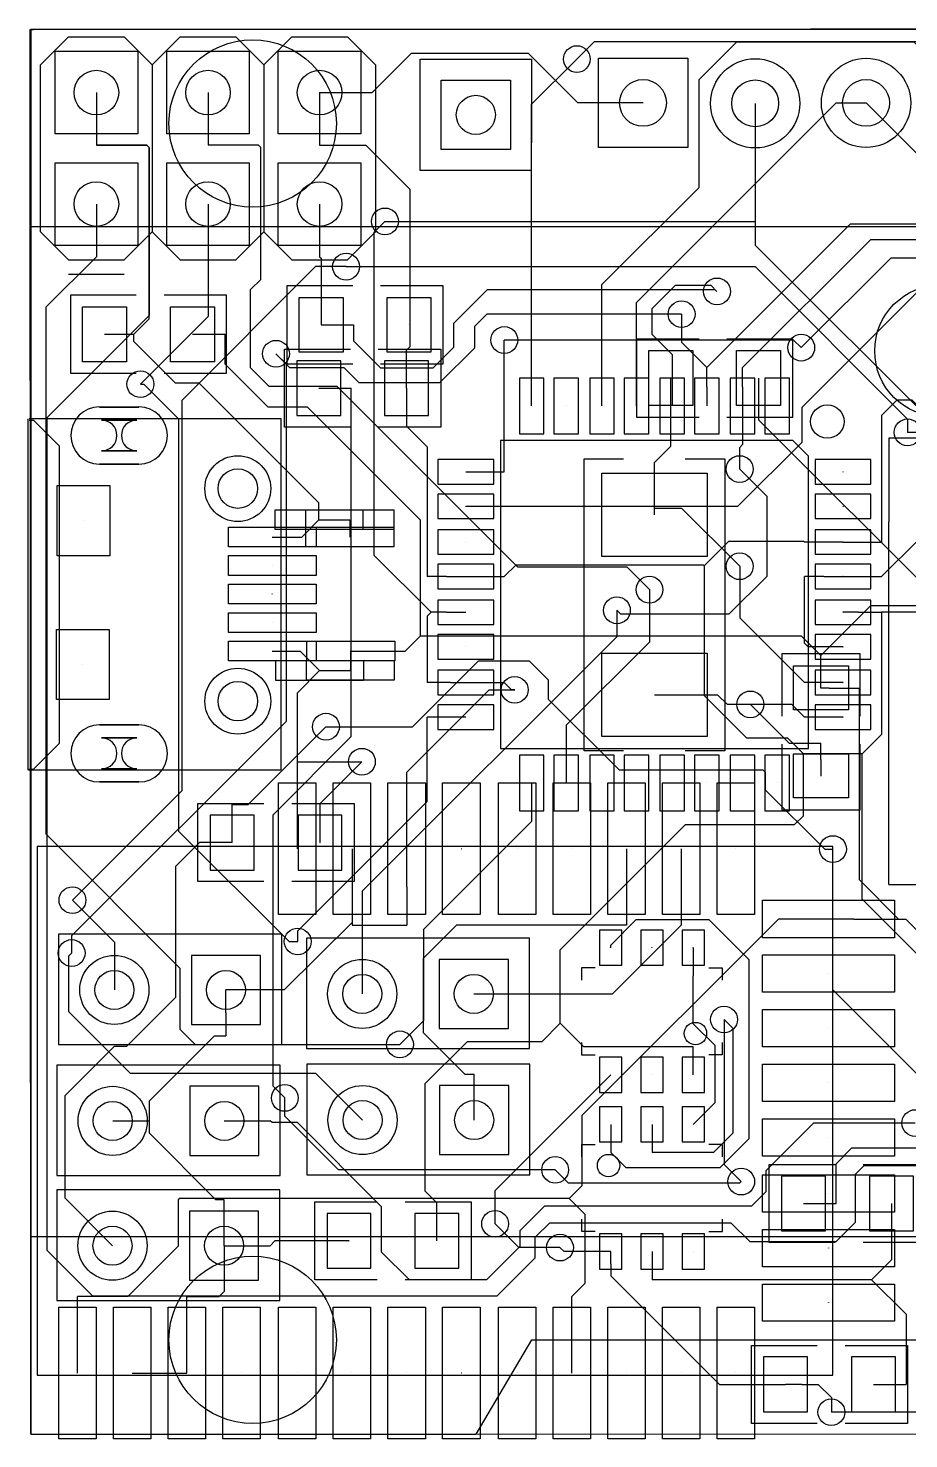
# Model space of a CAD drawing. Header units: millimetres. Extents: x 12.9 to 49.7, y -45.1 to -13.
# Drawn here: x 12.93 to 32.97, y -45.14 to -13.01 of the extents above; entities that cross this region are included whole.
import ezdxf

# ---------------------------------------------------------------- set-up
doc = ezdxf.new("R2010")
doc.units = ezdxf.units.MM

msp = doc.modelspace()

# ---------------------------------------------------------------- linework, layer by layer
for points in [[(12.987, -13.038), (48.478, -13.012), (48.496, -45.037), (12.984, -45.029), (12.972, -13.045), (13.038, -13.053)], [(12.984, -13.032), (48.484, -13.032)], [(12.984, -13.032), (12.984, -45.032)], [(13.208, -13.843), (13.843, -13.208)], [(13.843, -13.208), (15.113, -13.208)], [(15.113, -13.208), (15.748, -13.843)], [(15.748, -13.843), (16.383, -13.208)], [(16.383, -13.208), (17.653, -13.208)], [(17.653, -13.208), (18.288, -13.843)], [(18.288, -13.843), (18.923, -13.208)], [(18.923, -13.208), (20.193, -13.208)], [(20.193, -13.208), (20.828, -13.843)], [(45.778, -39.489), (46.987, -38.28), (46.987, -16.957), (43.35, -13.322), (25.806, -13.322), (25.413, -13.716)], [(25.984, -20.739), (25.984, -18.847), (28.194, -16.637), (28.194, -14.183), (29.058, -13.322), (33.086, -13.322), (34.493, -14.729)], [(25.644, -14.714), (25.433, -14.714), (24.31, -13.592), (21.643, -13.592), (20.757, -14.478)], [(24.384, -16.256), (21.844, -16.256), (21.844, -13.716), (24.384, -13.716), (24.384, -15.621)], [(24.384, -21.615), (24.384, -14.745), (25.413, -13.716)], [(13.208, -17.653), (13.208, -13.843)], [(15.748, -13.843), (15.748, -17.653)], [(18.288, -13.843), (18.288, -17.653)], [(20.828, -13.843), (20.828, -17.653)], [(14.478, -14.478), (14.478, -15.677)], [(14.478, -14.478), (14.478, -15.677)], [(17.018, -14.478), (17.018, -15.677)], [(19.558, -14.478), (19.558, -15.677)], [(19.558, -14.478), (20.757, -14.478)], [(26.919, -14.714), (25.644, -14.714)], [(26.772, -20.739), (26.772, -19.261), (31.318, -14.714), (31.996, -14.714)], [(29.472, -14.724), (29.472, -17.412)], [(41.29, -22.926), (39.413, -21.049), (39.413, -18.349), (39.357, -18.293), (35.575, -18.293), (31.996, -14.714)], [(28.372, -20.739), (31.638, -17.47), (33.861, -17.47), (34.089, -17.242), (34.29, -17.242), (36.546, -14.986)], [(29.185, -20.739), (32.103, -17.821), (34.006, -17.821), (34.234, -17.59), (36.165, -17.59), (37.529, -17.59), (39.561, -14.859)], [(14.478, -15.677), (15.624, -15.677), (15.677, -15.728), (15.677, -19.558), (13.348, -21.885), (13.348, -40.841), (14.392, -41.885), (23.597, -41.885), (24.465, -41.016), (24.465, -40.549), (24.795, -40.218), (28.918, -40.218), (29.347, -40.645), (31.313, -40.645), (31.758, -40.203), (31.758, -39.111), (31.956, -38.913), (33.264, -38.913)], [(15.326, -19.982), (15.677, -19.634), (15.677, -15.728), (15.624, -15.677), (14.478, -15.677)], [(27.066, -25.799), (26.556, -25.286), (24.069, -25.286), (19.954, -21.171), (18.41, -21.171), (17.988, -20.747), (17.988, -18.961), (18.217, -18.732), (18.217, -15.728), (18.164, -15.677), (17.018, -15.677)], [(19.558, -15.677), (20.607, -15.677), (21.61, -16.68), (21.61, -20.272), (21.539, -20.343)], [(24.384, -16.256), (24.384, -15.621)], [(14.478, -17.018), (14.478, -18.217)], [(17.018, -17.018), (17.018, -19.578), (15.479, -21.12)], [(19.558, -17.018), (19.558, -18.217)], [(12.984, -17.532), (48.484, -17.532)], [(13.208, -17.653), (13.843, -18.288)], [(15.113, -18.288), (15.748, -17.653)], [(15.748, -17.653), (16.383, -18.288)], [(17.653, -18.288), (18.288, -17.653)], [(18.288, -17.653), (18.923, -18.288)], [(20.193, -18.288), (20.828, -17.653)], [(21.046, -17.412), (20.792, -17.668), (20.792, -25.011), (22.095, -26.314)], [(21.046, -17.412), (29.472, -17.412)], [(29.472, -17.412), (29.472, -17.95), (33.782, -22.261), (33.782, -22.576)], [(14.478, -18.217), (13.327, -19.368), (13.327, -31.361), (16.38, -34.417), (16.38, -35.809), (16.726, -36.154), (21.387, -36.154)], [(13.843, -18.288), (15.113, -18.288)], [(16.383, -18.288), (17.653, -18.288)], [(18.923, -18.288), (20.193, -18.288)], [(19.558, -18.217), (19.591, -18.25), (19.591, -19.769)], [(30.521, -20.287), (32.568, -18.24), (34.077, -18.24), (34.226, -18.09), (41.653, -18.09), (46.093, -22.53), (46.093, -27.381), (45.41, -28.064)], [(15.113, -18.618), (13.843, -18.618)], [(20.16, -18.443), (19.464, -18.443), (16.419, -21.488), (16.419, -30.383), (13.932, -32.87)], [(20.16, -18.443), (29.472, -18.443), (32.941, -21.913), (32.941, -22.217)], [(23.762, -23.901), (29.08, -23.901), (30.541, -22.441), (30.541, -21.643), (33.495, -18.689), (38.654, -18.689), (38.778, -18.565)], [(20.312, -18.88), (18.814, -18.88), (18.814, -20.658), (20.312, -20.658)], [(22.37, -18.88), (20.947, -18.88)], [(22.37, -20.658), (22.37, -18.88)], [(28.603, -19.007), (28.471, -18.875), (27.65, -18.875), (27.122, -19.403), (27.122, -19.982), (27.584, -20.444), (27.584, -21.615)], [(15.385, -19.093), (13.886, -19.093), (13.886, -20.871), (15.385, -20.871)], [(17.442, -19.093), (16.02, -19.093)], [(17.442, -20.871), (17.442, -19.093)], [(20.333, -19.769), (20.333, -20.132), (20.947, -20.744), (22.144, -20.744), (22.614, -20.277), (22.614, -19.726), (23.378, -18.961), (28.557, -18.961), (28.603, -19.007)], [(41.003, -19.129), (39.837, -20.345), (38.067, -20.345), (36.264, -20.345), (35.364, -19.446), (35.039, -19.446), (34.453, -20.036), (34.453, -21.275), (34.008, -21.72), (33.274, -21.72), (33.043, -21.486), (32.695, -21.486), (32.347, -21.834), (32.347, -24.714)], [(27.798, -19.525), (23.363, -19.525), (23.086, -19.804), (23.086, -20.297), (22.289, -21.092), (20.462, -21.092), (20.114, -20.744), (18.882, -20.744), (18.565, -20.427)], [(27.798, -19.525), (27.798, -20.163), (28.372, -20.739)], [(19.591, -19.769), (20.333, -19.769)], [(14.663, -19.982), (15.326, -19.982)], [(19.543, -24.206), (19.543, -23.825), (16.817, -21.1), (16.281, -21.1), (15.326, -20.145), (15.326, -19.982)], [(16.665, -19.982), (17.407, -19.982)], [(21.857, -26.848), (21.857, -24.214), (19.286, -21.641), (18.39, -21.641), (17.407, -20.66), (17.407, -19.982)], [(23.762, -23.114), (23.762, -20.114)], [(30.521, -20.287), (30.345, -20.114), (23.762, -20.114)], [(28.194, -20.091), (26.772, -20.091)], [(26.772, -20.091), (26.772, -21.869)], [(28.829, -21.869), (30.328, -21.869), (30.328, -20.091), (28.829, -20.091)], [(18.565, -20.427), (18.796, -20.658), (18.796, -28.804), (13.914, -33.685), (13.914, -34.074)], [(20.259, -22.098), (18.76, -22.098), (18.76, -20.32), (20.259, -20.32)], [(20.894, -20.32), (22.316, -20.32)], [(21.539, -21.209), (21.539, -20.343)], [(22.316, -20.32), (22.316, -22.098)], [(16.02, -20.871), (17.442, -20.871)], [(20.947, -20.658), (22.37, -20.658)], [(25.984, -21.615), (25.984, -20.739)], [(26.772, -21.615), (26.772, -20.739)], [(28.372, -21.176), (28.372, -20.739)], [(29.185, -21.176), (29.185, -20.739)], [(15.479, -21.12), (15.56, -21.12), (16.35, -21.91), (16.35, -31.3), (18.862, -33.812), (19.06, -33.812)], [(27.178, -22.903), (27.551, -22.53), (27.551, -20.98)], [(28.372, -21.176), (28.372, -21.615)], [(29.185, -21.176), (29.185, -21.615)], [(29.55, -20.98), (29.55, -21.93), (33.782, -26.162)], [(18.766, -37.374), (18.499, -37.107), (18.499, -30.924), (20.279, -29.141), (20.279, -21.209)], [(19.538, -21.209), (20.279, -21.209)], [(21.539, -21.209), (21.539, -22.075)], [(29.185, -21.615), (29.185, -22.492)], [(12.926, -29.908), (12.926, -21.908)], [(18.686, -21.908), (12.946, -21.908)], [(12.946, -21.938), (13.046, -21.938), (13.636, -22.528)], [(18.686, -29.908), (18.686, -21.908)], [(22.316, -22.098), (20.894, -22.098)], [(21.539, -22.075), (22.009, -22.545), (22.009, -25.502)], [(26.772, -21.869), (28.194, -21.869)], [(32.512, -32.512), (35.052, -32.512), (35.052, -22.352), (32.512, -22.352), (32.512, -24.257)], [(39.152, -22.639), (39.152, -23.144), (38.23, -24.067), (36.347, -24.067), (34.498, -22.217), (32.941, -22.217)], [(13.636, -29.298), (13.636, -22.528)], [(29.119, -23.053), (29.119, -22.558), (29.185, -22.492)], [(22.885, -23.114), (23.762, -23.114)], [(26.478, -29.469), (25.578, -29.469), (25.578, -22.819), (26.478, -22.819)], [(29.119, -23.053), (29.738, -23.673), (29.738, -25.497), (28.872, -26.36), (26.416, -26.36), (26.325, -26.269)], [(27.178, -23.945), (27.178, -22.903)], [(27.878, -22.819), (28.778, -22.819), (28.778, -29.469), (27.878, -29.469)], [(22.885, -23.901), (23.762, -23.901)], [(27.178, -24.094), (27.178, -23.945)], [(27.178, -23.945), (27.798, -23.945), (29.119, -25.265)], [(18.481, -24.6), (19.152, -24.6), (19.543, -24.206)], [(19.543, -24.206), (20.244, -24.206)], [(20.244, -24.206), (20.244, -24.6)], [(32.512, -32.512), (32.512, -24.257)], [(30.594, -24.714), (30.582, -24.704), (28.862, -24.704), (28.311, -25.255)], [(31.471, -24.714), (30.594, -24.714)], [(31.471, -24.714), (32.347, -24.714)], [(32.347, -25.502), (33.183, -24.668), (33.782, -24.668)], [(23.762, -25.502), (24.031, -25.235), (28.291, -25.235), (28.311, -25.255)], [(28.311, -25.255), (28.311, -28.212), (29.276, -29.177), (30.206, -29.177), (30.569, -29.54)], [(29.119, -25.265), (29.119, -26.439), (30.594, -27.915)], [(22.446, -25.502), (22.009, -25.502)], [(22.446, -25.502), (22.885, -25.502)], [(22.885, -25.502), (23.762, -25.502)], [(31.031, -25.502), (30.594, -25.502)], [(30.681, -27.102), (30.594, -27.015), (30.594, -25.502)], [(31.031, -25.502), (31.471, -25.502)], [(31.471, -25.502), (32.347, -25.502)], [(27.066, -25.799), (27.066, -26.993), (25.171, -28.887), (25.171, -30.201)], [(26.325, -26.269), (26.325, -26.876), (20.528, -32.669), (20.528, -35.006)], [(22.095, -26.314), (22.009, -26.401), (22.009, -27.915)], [(22.446, -26.314), (22.095, -26.314)], [(22.446, -26.314), (22.885, -26.314)], [(30.97, -27.297), (32.106, -26.162), (33.782, -26.162)], [(31.821, -26.314), (31.471, -26.314)], [(31.821, -26.314), (32.347, -26.314)], [(32.347, -26.314), (32.347, -29.096), (31.905, -29.54)], [(33.782, -26.314), (32.347, -26.314)], [(21.509, -27.196), (21.857, -26.848)], [(21.857, -26.848), (30.521, -26.848), (30.97, -27.297)], [(18.481, -27.198), (19.116, -27.198), (19.558, -27.64)], [(20.256, -27.635), (20.267, -27.625), (20.267, -27.196)], [(20.267, -27.196), (21.509, -27.196)], [(31.859, -27.259), (30.081, -27.259)], [(30.081, -27.259), (30.081, -28.682)], [(31.471, -27.102), (30.681, -27.102)], [(30.97, -28.039), (30.97, -27.297)], [(31.859, -28.682), (31.859, -27.259)], [(19.703, -28.92), (21.674, -28.92), (23.178, -27.417), (24.326, -27.417), (24.762, -27.856), (24.762, -28.296), (26.375, -29.906), (29.649, -29.906), (29.7, -29.959), (29.7, -30.356), (31.054, -31.707), (31.242, -31.707)], [(19.053, -29.718), (19.053, -28.148), (19.558, -27.64)], [(19.558, -27.64), (20.251, -27.64), (20.256, -27.635)], [(22.535, -27.915), (22.009, -27.915)], [(22.535, -27.915), (22.885, -27.915)], [(22.885, -27.915), (23.762, -27.915)], [(23.998, -28.08), (23.927, -28.08), (23.762, -27.915)], [(31.471, -27.915), (30.594, -27.915)], [(21.542, -29.959), (23.419, -28.08), (23.998, -28.08)], [(27.178, -28.194), (28.618, -28.194)], [(29.362, -28.412), (28.839, -28.412), (28.618, -28.194)], [(31.156, -28.039), (30.97, -28.039)], [(31.156, -28.039), (31.836, -28.039)], [(31.836, -28.039), (31.836, -32.403), (32.736, -33.302)], [(30.594, -28.702), (30.305, -28.412), (29.362, -28.412)], [(29.362, -28.412), (30.244, -29.296), (30.97, -29.296)], [(19.06, -33.812), (19.06, -33.571), (22.009, -30.625), (22.009, -28.702)], [(22.885, -28.702), (22.009, -28.702)], [(31.471, -28.702), (30.594, -28.702)], [(17.567, -30.693), (17.93, -30.693), (19.703, -28.92)], [(12.926, -29.888), (13.046, -29.888), (13.636, -29.298)], [(25.037, -35.674), (25.037, -33.998), (27.887, -31.148), (30.366, -31.148), (30.569, -30.947), (30.569, -29.54)], [(30.081, -29.317), (30.081, -30.815), (31.859, -30.815), (31.859, -29.317)], [(31.905, -29.54), (30.569, -29.54)], [(30.97, -29.667), (30.97, -29.296)], [(33.299, -34.239), (31.905, -32.845), (31.905, -29.54)], [(19.053, -29.718), (20.521, -29.718)], [(19.053, -29.959), (19.053, -29.718)], [(19.568, -31.559), (19.568, -30.671), (20.521, -29.718)], [(30.97, -29.667), (30.97, -30.038)], [(18.676, -29.908), (12.936, -29.908)], [(19.053, -31.702), (19.053, -29.959)], [(21.542, -31.702), (21.542, -29.959)], [(24.384, -30.201), (24.384, -31.077)], [(18.288, -32.448), (16.789, -32.448), (16.789, -30.671), (18.288, -30.671)], [(17.567, -31.559), (17.567, -30.693)], [(18.923, -30.671), (20.345, -30.671)], [(20.345, -30.671), (20.345, -32.448)], [(24.384, -31.077), (21.923, -33.541), (21.923, -35.621), (21.387, -36.154)], [(31.242, -31.648), (13.132, -31.648)], [(13.132, -31.648), (13.132, -43.688)], [(16.825, -31.559), (16.281, -32.103), (16.281, -35.085), (15.166, -36.2), (14.882, -36.2), (13.757, -37.323), (13.757, -39.652), (14.844, -40.739)], [(17.567, -31.559), (16.825, -31.559)], [(20.297, -31.702), (20.297, -32.57)], [(21.542, -32.57), (21.542, -31.702)], [(26.546, -31.702), (26.546, -33.442)], [(27.79, -31.702), (27.79, -33.442)], [(31.242, -43.688), (31.242, -31.648)], [(33.36, -37.033), (31.242, -34.915), (31.242, -31.707)], [(20.345, -32.448), (18.923, -32.448)], [(20.297, -32.57), (20.297, -33.376)], [(21.542, -32.57), (21.542, -33.442)], [(13.932, -32.87), (14.887, -33.825), (14.887, -34.915)], [(20.297, -33.376), (18.755, -34.915), (17.427, -34.915)], [(20.297, -33.376), (20.297, -33.442)], [(31.143, -33.302), (30.005, -33.302), (25.527, -37.777), (25.527, -39.375), (25.235, -39.667)], [(26.185, -33.955), (26.185, -33.894), (26.767, -33.312), (28.42, -33.312), (29.324, -34.219), (29.324, -38.308), (28.666, -38.966), (26.535, -38.966), (26.187, -38.618)], [(31.714, -33.302), (31.143, -33.302)], [(31.714, -33.302), (32.736, -33.302)], [(32.736, -33.302), (32.901, -33.302), (38.933, -39.332)], [(20.297, -33.442), (21.542, -33.442)], [(26.546, -33.442), (22.672, -33.442), (21.913, -34.201), (21.913, -35.883), (22.863, -36.833), (23.076, -36.833)], [(24.115, -35.006), (26.226, -35.006), (27.79, -33.442)], [(28.062, -33.955), (28.062, -34.595)], [(13.914, -34.074), (13.84, -34.145), (13.84, -35.405), (15.248, -36.81), (19.467, -36.81), (20.536, -37.879)], [(25.827, -34.409), (25.522, -34.409)], [(25.522, -34.409), (25.522, -34.689)], [(28.064, -37.978), (28.56, -37.48), (28.56, -36.182), (28.062, -35.684), (28.062, -34.595)], [(28.418, -34.409), (28.722, -34.409)], [(28.722, -34.409), (28.722, -34.689)], [(17.427, -35.438), (17.427, -34.915)], [(23.068, -35.006), (24.115, -35.006)], [(17.427, -35.438), (17.427, -35.961)], [(28.763, -35.588), (28.964, -35.789), (28.964, -38.179), (28.524, -38.618), (27.127, -38.618)], [(28.763, -35.588), (28.763, -38.887), (29.154, -39.279)], [(15.685, -37.897), (15.685, -37.442), (17.165, -35.961), (17.427, -35.961)], [(25.037, -35.674), (24.618, -36.093), (22.918, -36.093), (21.956, -37.054), (21.956, -39.492), (22.228, -39.764)], [(28.062, -36.208), (25.57, -36.208), (25.037, -35.674)], [(25.522, -36.111), (25.522, -36.391)], [(28.062, -36.85), (28.062, -36.208)], [(28.722, -36.111), (28.722, -36.391)], [(25.522, -36.391), (25.827, -36.391)], [(28.722, -36.391), (28.418, -36.391)], [(23.076, -37.879), (23.076, -36.833)], [(23.553, -40.241), (23.553, -39.482), (26.185, -36.85)], [(24.92, -39.012), (19.99, -39.012), (18.766, -37.788), (18.766, -37.374)], [(14.849, -37.897), (15.685, -37.897)], [(17.384, -39.693), (17.198, -39.693), (15.685, -38.179), (15.685, -37.897)], [(17.389, -37.897), (18.435, -37.897)], [(33.117, -37.948), (30.8, -37.948), (29.718, -39.032), (29.718, -39.512), (29.388, -39.842), (24.679, -39.842), (24.117, -40.404), (24.117, -40.757), (23.355, -41.516), (21.603, -41.516), (20.968, -40.884), (20.968, -39.853), (19.055, -37.937), (18.476, -37.937), (18.435, -37.897)], [(26.187, -37.978), (26.187, -38.618)], [(27.127, -37.978), (27.127, -38.618)], [(25.524, -38.712), (25.524, -38.433)], [(25.524, -38.433), (25.829, -38.433)], [(28.725, -38.433), (28.42, -38.433)], [(28.725, -38.712), (28.725, -38.433)], [(31.313, -39.779), (31.313, -38.872), (31.671, -38.514), (34.798, -38.514)], [(29.154, -39.279), (29.116, -39.317), (25.225, -39.317), (24.92, -39.012)], [(31.293, -40.668), (29.794, -40.668), (29.794, -38.89), (31.293, -38.89)], [(31.928, -38.89), (33.35, -38.89)], [(25.235, -39.667), (16.365, -39.667), (16.337, -39.693), (16.337, -40.754), (15.194, -41.897), (14.049, -41.897)], [(17.384, -40.739), (17.384, -39.693)], [(19.449, -41.519), (19.449, -39.741)], [(19.449, -39.741), (20.871, -39.741)], [(21.506, -39.741), (23.005, -39.741), (23.005, -41.519), (21.506, -41.519)], [(22.228, -40.63), (22.228, -39.764)], [(25.235, -39.667), (25.593, -40.023), (25.593, -41.603), (25.298, -41.897)], [(30.571, -39.779), (31.313, -39.779)], [(32.573, -39.779), (32.573, -41.064), (32.123, -41.514)], [(25.524, -40.414), (25.524, -40.135)], [(28.725, -40.414), (28.725, -40.135)], [(25.029, -40.782), (24.092, -40.782), (23.553, -40.241)], [(25.829, -40.414), (25.524, -40.414)], [(28.42, -40.414), (28.725, -40.414)], [(12.984, -40.532), (48.484, -40.532)], [(17.384, -40.739), (18.43, -40.739)], [(17.384, -40.739), (17.384, -41.786)], [(20.229, -40.63), (18.539, -40.63), (18.43, -40.739)], [(26.187, -40.874), (25.121, -40.874), (25.029, -40.782)], [(33.35, -40.668), (31.928, -40.668)], [(26.187, -41.151), (26.187, -40.874)], [(27.127, -40.874), (27.127, -41.514)], [(26.187, -41.151), (26.187, -41.427)], [(26.187, -41.427), (28.659, -43.899), (30.162, -43.899)], [(20.871, -41.519), (19.449, -41.519)], [(32.123, -41.514), (27.127, -41.514)], [(32.123, -41.514), (32.906, -42.299), (32.906, -43.899)], [(14.049, -43.64), (14.049, -41.897)], [(16.538, -41.897), (17.272, -41.897), (17.384, -41.786)], [(16.538, -43.64), (16.538, -41.897)], [(25.298, -43.64), (25.298, -41.897)], [(24.384, -42.882), (23.114, -45.032)], [(24.384, -42.882), (37.084, -42.882)], [(30.884, -44.788), (29.385, -44.788), (29.385, -43.01), (30.884, -43.01)], [(31.519, -43.01), (32.941, -43.01)], [(32.941, -43.01), (32.941, -44.788)], [(13.132, -43.688), (31.242, -43.688)], [(15.293, -43.64), (16.538, -43.64)], [(37.064, -43.495), (36.03, -44.531), (31.206, -44.531)], [(30.533, -43.899), (30.162, -43.899)], [(30.533, -43.899), (30.904, -43.899)], [(30.904, -43.899), (31.206, -44.199), (31.206, -44.531)], [(32.164, -43.899), (32.906, -43.899)], [(32.941, -44.788), (31.519, -44.788)], [(12.984, -45.032), (23.114, -45.032)]]:
    msp.add_lwpolyline(points)
for points in [[(13.538, -13.538), (15.418, -13.538), (15.418, -15.418), (13.538, -15.418)], [(16.078, -13.538), (17.958, -13.538), (17.958, -15.418), (16.078, -15.418)], [(18.618, -13.538), (20.498, -13.538), (20.498, -15.418), (18.618, -15.418)], [(25.904, -13.698), (27.936, -13.698), (27.936, -15.73), (25.904, -15.73)], [(23.901, -14.199), (23.901, -15.773), (22.327, -15.773), (22.327, -14.199)], [(13.538, -16.078), (15.418, -16.078), (15.418, -17.958), (13.538, -17.958)], [(16.078, -16.078), (17.958, -16.078), (17.958, -17.958), (16.078, -17.958)], [(18.618, -16.078), (20.498, -16.078), (20.498, -17.958), (18.618, -17.958)], [(20.092, -20.394), (19.092, -20.394), (19.092, -19.144), (20.092, -19.144)], [(22.092, -20.394), (21.092, -20.394), (21.092, -19.144), (22.092, -19.144)], [(15.164, -20.607), (14.164, -20.607), (14.164, -19.357), (15.164, -19.357)], [(17.164, -20.607), (16.164, -20.607), (16.164, -19.357), (17.164, -19.357)], [(27.05, -20.355), (28.05, -20.355), (28.05, -21.605), (27.05, -21.605)], [(29.05, -20.355), (30.05, -20.355), (30.05, -21.605), (29.05, -21.605)], [(20.038, -20.584), (19.038, -20.584), (19.038, -21.834), (20.038, -21.834)], [(22.038, -20.584), (21.038, -20.584), (21.038, -21.834), (22.038, -21.834)], [(24.663, -20.98), (24.105, -20.98), (24.105, -22.25), (24.663, -22.25)], [(25.451, -20.98), (24.892, -20.98), (24.892, -22.25), (25.451, -22.25)], [(26.264, -20.98), (25.705, -20.98), (25.705, -22.25), (26.264, -22.25)], [(27.051, -20.98), (26.492, -20.98), (26.492, -22.25), (27.051, -22.25)], [(27.864, -20.98), (27.305, -20.98), (27.305, -22.25), (27.864, -22.25)], [(28.651, -20.98), (28.092, -20.98), (28.092, -22.25), (28.651, -22.25)], [(29.464, -20.98), (28.905, -20.98), (28.905, -22.25), (29.464, -22.25)], [(30.251, -20.98), (29.693, -20.98), (29.693, -22.25), (30.251, -22.25)], [(14.546, -21.639), (15.446, -21.639)], [(15.396, -21.938), (14.596, -21.938)], [(30.683, -22.758), (30.328, -22.403), (23.673, -22.403), (23.673, -29.413), (30.683, -29.413), (30.683, -22.758)], [(15.396, -22.639), (14.596, -22.639)], [(14.546, -22.938), (15.446, -22.938)], [(23.52, -22.835), (22.25, -22.835), (22.25, -23.393), (23.52, -23.393)], [(32.106, -22.835), (30.836, -22.835), (30.836, -23.393), (32.106, -23.393)], [(14.785, -23.425), (14.785, -25.025), (13.585, -25.025), (13.585, -23.425)], [(28.378, -25.044), (25.978, -25.044), (25.978, -23.144), (28.378, -23.144)], [(23.52, -23.622), (22.25, -23.622), (22.25, -24.181), (23.52, -24.181)], [(32.106, -23.622), (30.836, -23.622), (30.836, -24.181), (32.106, -24.181)], [(20.543, -24.431), (18.543, -24.431), (18.543, -23.981), (20.543, -23.981)], [(21.244, -24.431), (19.244, -24.431), (19.244, -23.981), (21.244, -23.981)], [(19.481, -24.823), (17.481, -24.823), (17.481, -24.373), (19.481, -24.373)], [(21.244, -24.825), (19.244, -24.825), (19.244, -24.375), (21.244, -24.375)], [(23.52, -24.435), (22.25, -24.435), (22.25, -24.994), (23.52, -24.994)], [(32.106, -24.435), (30.836, -24.435), (30.836, -24.994), (32.106, -24.994)], [(19.481, -25.473), (17.481, -25.473), (17.481, -25.023), (19.481, -25.023)], [(23.52, -25.222), (22.25, -25.222), (22.25, -25.781), (23.52, -25.781)], [(32.106, -25.222), (30.836, -25.222), (30.836, -25.781), (32.106, -25.781)], [(19.481, -26.123), (17.481, -26.123), (17.481, -25.673), (19.481, -25.673)], [(19.481, -26.773), (17.481, -26.773), (17.481, -26.323), (19.481, -26.323)], [(23.52, -26.035), (22.25, -26.035), (22.25, -26.594), (23.52, -26.594)], [(32.106, -26.035), (30.836, -26.035), (30.836, -26.594), (32.106, -26.594)], [(14.769, -26.704), (14.769, -28.304), (13.569, -28.304), (13.569, -26.704)], [(19.481, -27.423), (17.481, -27.423), (17.481, -26.973), (19.481, -26.973)], [(21.267, -27.421), (19.267, -27.421), (19.267, -26.971), (21.267, -26.971)], [(23.52, -26.822), (22.25, -26.822), (22.25, -27.381), (23.52, -27.381)], [(32.106, -26.822), (30.836, -26.822), (30.836, -27.381), (32.106, -27.381)], [(28.378, -29.144), (25.978, -29.144), (25.978, -27.244), (28.378, -27.244)], [(20.558, -27.865), (18.558, -27.865), (18.558, -27.415), (20.558, -27.415)], [(21.256, -27.86), (19.257, -27.86), (19.257, -27.41), (21.256, -27.41)], [(31.595, -27.537), (31.595, -28.537), (30.345, -28.537), (30.345, -27.537)], [(23.52, -27.635), (22.25, -27.635), (22.25, -28.194), (23.52, -28.194)], [(32.106, -27.635), (30.836, -27.635), (30.836, -28.194), (32.106, -28.194)], [(23.52, -28.423), (22.25, -28.423), (22.25, -28.981), (23.52, -28.981)], [(32.106, -28.423), (30.836, -28.423), (30.836, -28.981), (32.106, -28.981)], [(14.546, -28.878), (15.446, -28.878)], [(15.396, -29.177), (14.596, -29.177)], [(31.595, -29.537), (31.595, -30.537), (30.345, -30.537), (30.345, -29.537)], [(24.663, -29.566), (24.105, -29.566), (24.105, -30.836), (24.663, -30.836)], [(25.451, -29.566), (24.892, -29.566), (24.892, -30.836), (25.451, -30.836)], [(26.264, -29.566), (25.705, -29.566), (25.705, -30.836), (26.264, -30.836)], [(27.051, -29.566), (26.492, -29.566), (26.492, -30.836), (27.051, -30.836)], [(27.864, -29.566), (27.305, -29.566), (27.305, -30.836), (27.864, -30.836)], [(28.651, -29.566), (28.092, -29.566), (28.092, -30.836), (28.651, -30.836)], [(29.464, -29.566), (28.905, -29.566), (28.905, -30.836), (29.464, -30.836)], [(30.251, -29.566), (29.693, -29.566), (29.693, -30.836), (30.251, -30.836)], [(14.546, -30.177), (15.446, -30.177)], [(15.396, -29.878), (14.596, -29.878)], [(18.625, -33.199), (18.625, -30.199), (19.475, -30.199), (19.475, -33.199)], [(19.869, -33.199), (19.869, -30.199), (20.72, -30.199), (20.72, -33.199)], [(21.114, -33.199), (21.114, -30.199), (21.965, -30.199), (21.965, -33.199)], [(22.358, -33.199), (22.358, -30.199), (23.209, -30.199), (23.209, -33.199)], [(23.628, -33.199), (23.628, -30.199), (24.479, -30.199), (24.479, -33.199)], [(24.873, -33.199), (24.873, -30.199), (25.724, -30.199), (25.724, -33.199)], [(26.118, -33.199), (26.118, -30.199), (26.968, -30.199), (26.968, -33.199)], [(27.362, -33.199), (27.362, -30.199), (28.213, -30.199), (28.213, -33.199)], [(28.607, -33.199), (28.607, -30.199), (29.458, -30.199), (29.458, -33.199)], [(18.067, -30.934), (17.067, -30.934), (17.067, -32.185), (18.067, -32.185)], [(20.067, -30.934), (19.067, -30.934), (19.067, -32.185), (20.067, -32.185)], [(32.64, -33.725), (29.641, -33.725), (29.641, -32.874), (32.64, -32.874)], [(13.617, -33.645), (13.617, -36.159), (18.697, -36.159), (18.697, -33.645), (13.617, -33.645)], [(26.438, -34.352), (26.438, -33.552), (25.927, -33.552), (25.927, -34.352)], [(27.377, -34.352), (27.377, -33.552), (26.867, -33.552), (26.867, -34.352)], [(28.317, -34.352), (28.317, -33.552), (27.807, -33.552), (27.807, -34.352)], [(19.258, -33.736), (19.258, -36.251), (24.338, -36.251), (24.338, -33.736), (19.258, -33.736)], [(16.64, -34.127), (16.64, -35.702), (18.214, -35.702), (18.214, -34.127)], [(22.281, -34.219), (22.281, -35.794), (23.856, -35.794), (23.856, -34.219)], [(32.64, -34.969), (29.641, -34.969), (29.641, -34.119), (32.64, -34.119)], [(32.64, -36.214), (29.641, -36.214), (29.641, -35.363), (32.64, -35.363)], [(19.266, -36.609), (19.266, -39.124), (24.346, -39.124), (24.346, -36.609), (19.266, -36.609)], [(26.438, -37.248), (26.438, -36.448), (25.927, -36.448), (25.927, -37.248)], [(27.377, -37.248), (27.377, -36.448), (26.867, -36.448), (26.867, -37.248)], [(28.317, -37.248), (28.317, -36.448), (27.807, -36.448), (27.807, -37.248)], [(32.64, -37.459), (29.641, -37.459), (29.641, -36.608), (32.64, -36.608)], [(13.579, -36.627), (13.579, -39.141), (18.659, -39.141), (18.659, -36.627), (13.579, -36.627)], [(16.601, -37.109), (16.601, -38.684), (18.176, -38.684), (18.176, -37.109)], [(22.289, -37.092), (22.289, -38.666), (23.863, -38.666), (23.863, -37.092)], [(25.93, -37.575), (25.93, -38.376), (26.44, -38.376), (26.44, -37.575)], [(26.869, -37.575), (26.869, -38.376), (27.38, -38.376), (27.38, -37.575)], [(27.809, -37.575), (27.809, -38.376), (28.32, -38.376), (28.32, -37.575)], [(32.64, -38.703), (29.641, -38.703), (29.641, -37.852), (32.64, -37.852)], [(32.64, -39.973), (29.641, -39.973), (29.641, -39.122), (32.64, -39.122)], [(31.072, -39.154), (30.072, -39.154), (30.072, -40.404), (31.072, -40.404)], [(33.072, -39.154), (32.072, -39.154), (32.072, -40.404), (33.072, -40.404)], [(13.574, -39.469), (13.574, -41.984), (18.654, -41.984), (18.654, -39.469), (13.574, -39.469)], [(16.596, -39.952), (16.596, -41.526), (18.171, -41.526), (18.171, -39.952)], [(19.727, -41.255), (20.727, -41.255), (20.727, -40.005), (19.727, -40.005)], [(21.727, -41.255), (22.727, -41.255), (22.727, -40.005), (21.727, -40.005)], [(25.93, -40.471), (25.93, -41.271), (26.44, -41.271), (26.44, -40.471)], [(26.869, -40.471), (26.869, -41.271), (27.38, -41.271), (27.38, -40.471)], [(27.809, -40.471), (27.809, -41.271), (28.32, -41.271), (28.32, -40.471)], [(32.64, -41.218), (29.641, -41.218), (29.641, -40.367), (32.64, -40.367)], [(32.64, -42.462), (29.641, -42.462), (29.641, -41.612), (32.64, -41.612)], [(13.621, -45.137), (13.621, -42.137), (14.472, -42.137), (14.472, -45.137)], [(14.865, -45.137), (14.865, -42.137), (15.716, -42.137), (15.716, -45.137)], [(16.11, -45.137), (16.11, -42.137), (16.961, -42.137), (16.961, -45.137)], [(17.355, -45.137), (17.355, -42.137), (18.205, -42.137), (18.205, -45.137)], [(18.625, -45.137), (18.625, -42.137), (19.475, -42.137), (19.475, -45.137)], [(19.869, -45.137), (19.869, -42.137), (20.72, -42.137), (20.72, -45.137)], [(21.114, -45.137), (21.114, -42.137), (21.965, -42.137), (21.965, -45.137)], [(22.358, -45.137), (22.358, -42.137), (23.209, -42.137), (23.209, -45.137)], [(23.628, -45.137), (23.628, -42.137), (24.479, -42.137), (24.479, -45.137)], [(24.873, -45.137), (24.873, -42.137), (25.724, -42.137), (25.724, -45.137)], [(26.118, -45.137), (26.118, -42.137), (26.968, -42.137), (26.968, -45.137)], [(27.362, -45.137), (27.362, -42.137), (28.213, -42.137), (28.213, -45.137)], [(28.607, -45.137), (28.607, -42.137), (29.458, -42.137), (29.458, -45.137)], [(30.663, -43.274), (29.663, -43.274), (29.663, -44.524), (30.663, -44.524)], [(32.663, -43.274), (31.663, -43.274), (31.663, -44.524), (32.663, -44.524)]]:
    msp.add_lwpolyline(points, close=True)
for centre, radius in [((18.034, -15.182), 1.905), ((25.413, -13.716), 0.305), ((29.472, -14.724), 1.016), ((31.996, -14.714), 1.016), ((14.478, -14.478), 0.508), ((17.018, -14.478), 0.508), ((19.558, -14.478), 0.508), ((26.92, -14.714), 0.533), ((29.472, -14.724), 0.533), ((31.996, -14.714), 0.533), ((23.114, -14.986), 0.445), ((14.478, -17.018), 0.508), ((17.018, -17.018), 0.508), ((19.558, -17.018), 0.508), ((21.046, -17.412), 0.305), ((20.16, -18.443), 0.305), ((28.603, -19.007), 0.305), ((33.693, -20.361), 1.501), ((27.798, -19.525), 0.305), ((19.592, -19.769), 0.000254), ((21.592, -19.769), 0.000254), ((23.762, -20.114), 0.305), ((14.664, -19.982), 0.000254), ((16.664, -19.982), 0.000254), ((18.565, -20.427), 0.305), ((30.521, -20.287), 0.305), ((15.479, -21.12), 0.305), ((27.55, -20.98), 0.000254), ((29.55, -20.98), 0.000254), ((19.538, -21.209), 0.000254), ((21.538, -21.209), 0.000254), ((24.384, -21.615), 0.000254), ((25.171, -21.615), 0.000254), ((25.984, -21.615), 0.000254), ((26.772, -21.615), 0.000254), ((27.584, -21.615), 0.000254), ((28.372, -21.615), 0.000254), ((29.185, -21.615), 0.000254), ((29.972, -21.615), 0.000254), ((31.115, -21.971), 0.381), ((32.941, -22.217), 0.305), ((17.696, -23.498), 0.75), ((29.119, -23.053), 0.305), ((17.696, -23.498), 0.45), ((22.885, -23.114), 0.000254), ((31.471, -23.114), 0.000254), ((22.885, -23.901), 0.000254), ((31.471, -23.901), 0.000254), ((14.185, -24.225), 0.000254), ((19.543, -24.206), 0.000254), ((20.244, -24.206), 0.000254), ((27.178, -24.094), 0.000254), ((18.481, -24.598), 0.000254), ((20.244, -24.6), 0.000254), ((22.885, -24.714), 0.000254), ((31.471, -24.714), 0.000254), ((29.119, -25.265), 0.305), ((18.481, -25.248), 0.000254), ((22.885, -25.502), 0.000254), ((27.066, -25.799), 0.305), ((31.471, -25.502), 0.000254), ((18.481, -25.898), 0.000254), ((26.325, -26.269), 0.305), ((22.885, -26.314), 0.000254), ((31.471, -26.314), 0.000254), ((18.481, -26.548), 0.000254), ((18.481, -27.198), 0.000254), ((20.267, -27.196), 0.000254), ((22.885, -27.102), 0.000254), ((31.471, -27.102), 0.000254), ((14.169, -27.504), 0.000254), ((17.696, -28.339), 0.75), ((17.696, -28.339), 0.45), ((19.558, -27.64), 0.000254), ((20.256, -27.635), 0.000254), ((22.885, -27.915), 0.000254), ((23.998, -28.08), 0.305), ((31.471, -27.915), 0.000254), ((27.178, -28.194), 0.000254), ((29.362, -28.412), 0.305), ((30.97, -28.038), 0.000254), ((19.703, -28.92), 0.305), ((22.885, -28.702), 0.000254), ((31.471, -28.702), 0.000254), ((20.521, -29.718), 0.305), ((30.97, -30.038), 0.000254), ((24.384, -30.201), 0.000254), ((25.171, -30.201), 0.000254), ((25.984, -30.201), 0.000254), ((26.772, -30.201), 0.000254), ((27.584, -30.201), 0.000254), ((28.372, -30.201), 0.000254), ((29.185, -30.201), 0.000254), ((29.972, -30.201), 0.000254), ((31.242, -31.707), 0.305), ((17.567, -31.559), 0.000254), ((19.05, -31.699), 0.000254), ((19.567, -31.559), 0.000254), ((20.295, -31.699), 0.000254), ((21.539, -31.699), 0.000254), ((22.784, -31.699), 0.000254), ((24.054, -31.699), 0.000254), ((25.298, -31.699), 0.000254), ((26.543, -31.699), 0.000254), ((27.788, -31.699), 0.000254), ((29.032, -31.699), 0.000254), ((13.932, -32.87), 0.305), ((31.14, -33.299), 0.000254), ((19.06, -33.812), 0.305), ((13.914, -34.074), 0.305), ((26.182, -33.952), 0.000254), ((27.122, -33.952), 0.000254), ((28.062, -33.952), 0.000254), ((14.887, -34.915), 0.787), ((20.528, -35.006), 0.787), ((14.887, -34.915), 0.445), ((17.427, -34.915), 0.445), ((20.528, -35.006), 0.445), ((23.068, -35.006), 0.445), ((31.14, -34.544), 0.000254), ((28.763, -35.588), 0.305), ((28.113, -35.908), 0.254), ((21.387, -36.154), 0.305), ((31.14, -35.789), 0.000254), ((26.182, -36.848), 0.000254), ((27.122, -36.848), 0.000254), ((28.062, -36.848), 0.000254), ((14.849, -37.897), 0.787), ((18.766, -37.374), 0.305), ((20.536, -37.879), 0.787), ((31.14, -37.033), 0.000254), ((14.849, -37.897), 0.445), ((17.389, -37.897), 0.445), ((20.536, -37.879), 0.445), ((23.076, -37.879), 0.445), ((33.117, -37.948), 0.305), ((26.185, -37.976), 0.000254), ((27.125, -37.976), 0.000254), ((28.064, -37.976), 0.000254), ((31.14, -38.278), 0.000254), ((24.92, -39.012), 0.305), ((26.134, -38.915), 0.254), ((29.154, -39.279), 0.305), ((30.572, -39.779), 0.000254), ((31.14, -39.548), 0.000254), ((32.572, -39.779), 0.000254), ((14.844, -40.739), 0.787), ((23.553, -40.241), 0.305), ((14.844, -40.739), 0.445), ((17.384, -40.739), 0.445), ((20.227, -40.63), 0.000254), ((22.227, -40.63), 0.000254), ((25.029, -40.782), 0.305), ((31.14, -40.792), 0.000254), ((18.034, -42.883), 1.905), ((26.185, -40.871), 0.000254), ((27.125, -40.871), 0.000254), ((28.064, -40.871), 0.000254), ((31.14, -42.037), 0.000254), ((14.046, -43.637), 0.000254), ((15.291, -43.637), 0.000254), ((16.535, -43.637), 0.000254), ((17.78, -43.637), 0.000254), ((19.05, -43.637), 0.000254), ((20.295, -43.637), 0.000254), ((21.539, -43.637), 0.000254), ((22.784, -43.637), 0.000254), ((24.054, -43.637), 0.000254), ((25.298, -43.637), 0.000254), ((26.543, -43.637), 0.000254), ((27.788, -43.637), 0.000254), ((29.032, -43.637), 0.000254), ((30.163, -43.899), 0.000254), ((32.163, -43.899), 0.000254), ((31.206, -44.531), 0.305)]:
    msp.add_circle(centre, radius)
for centre, radius, start, end in [((14.546, -22.288), 0.65, 450, 270), ((15.446, -22.288), 0.65, 270, 450), ((14.596, -22.288), 0.35, 270, 450), ((15.396, -22.288), 0.35, 450, 270), ((14.546, -29.528), 0.65, 450, 270), ((15.446, -29.528), 0.65, 270, 450), ((14.596, -29.528), 0.35, 270, 450), ((15.396, -29.528), 0.35, 450, 270)]:
    msp.add_arc(centre, radius, start, end)

doc.saveas('drawing.dxf')
